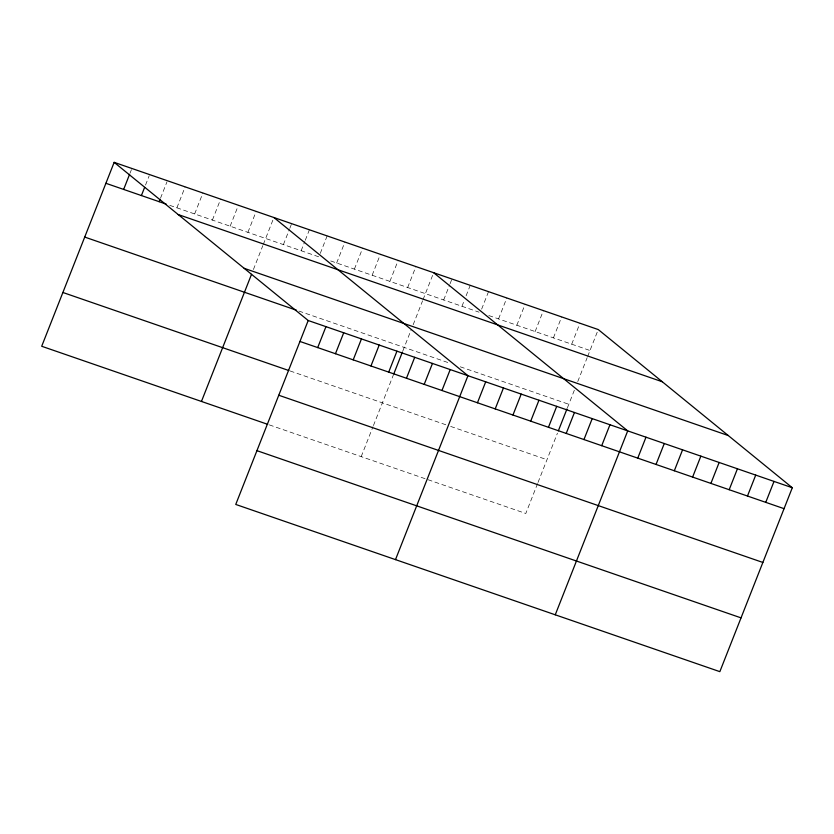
<?xml version="1.0" encoding="UTF-8"?>
<svg xmlns="http://www.w3.org/2000/svg" width="834" height="834" viewBox="0 0 834 834"><rect width="100%" height="100%" fill="white"/><g stroke="black" fill="none" stroke-linecap="round" stroke-linejoin="round"><path stroke-width="0.63" stroke-dasharray="4.17 3.13" d="M130.062 173.128L131.438 169.646M145.523 185.075L149.192 175.776M160.524 198.19L166.946 181.906M176.902 207.812L185.148 186.868M194.656 213.942L202.902 192.998M212.399 220.072L220.656 199.128M230.153 226.202L238.399 205.268M247.906 232.332L256.153 211.398M253.411 269.538L262.825 245.634M263.294 244.445L273.906 217.528M283.404 244.602L289.356 229.475M289.815 228.308L291.65 223.658M301.157 250.732L304.817 241.422M305.275 240.255L309.404 229.788M320.277 253.369L327.147 235.918M336.655 262.991L344.901 242.048M354.408 269.121L362.654 248.178M372.152 275.251L380.398 254.307M389.905 281.381L398.152 260.448M407.659 287.511L415.905 266.578M361.205 456.625L372.975 426.747M373.444 425.559L393.304 375.133M402.853 350.895L411.277 329.503M413.164 324.718L422.577 300.813M423.046 299.625L433.649 272.708M443.688 299.959L449.651 284.842M450.11 283.675L451.945 279.025M461.984 306.276L464.267 300.459M466.102 295.809L470.23 285.343M481.645 309.112L488.516 291.66M498.555 318.911L506.801 297.978M516.84 325.229L525.097 304.285M535.136 331.546L543.382 310.602M553.422 337.864L561.668 316.92M571.707 344.181L579.953 323.238M537.565 483.605L525.795 513.483L268.902 424.746M538.034 482.406L557.446 433.148M567.443 407.743L574.459 389.937M577.754 381.576L587.167 357.671M587.647 356.472L598.249 329.555M169.802 205.362L318.901 256.862M330.733 260.948L479.05 312.177M488.807 315.544L589.992 350.499M298.895 311.051L450.548 363.436M460.305 366.804L568.809 404.281M290.086 370.963L445.783 424.746M450.662 426.424L546.979 459.701"/><path stroke-width="1.25" d="M114.154 162.349L308.205 320.517L235.751 504.445L719.846 671.651L792.3 487.734L598.249 329.555L114.154 162.349L41.7 346.266L267.714 424.339M123.651 189.422L129.604 174.296M141.405 195.552L144.605 187.41M159.148 201.682L160.065 199.357M201.453 401.446L251.524 274.323M317.702 347.59L325.958 326.647M335.456 353.72L343.702 332.776M353.209 359.85L361.456 338.917M370.953 365.98L379.209 345.047M388.707 372.11L396.953 351.177M393.763 373.986L402.395 352.052M406.46 378.25L414.707 357.306M424.204 384.38L432.46 363.436M441.957 390.51L450.204 369.566M395.504 559.624L467.957 375.696L273.906 217.528M477.455 402.77L485.701 381.826M495.208 408.9L503.455 387.956M512.962 415.03L521.208 394.096M530.705 421.16L538.952 400.226M548.459 427.289L556.705 406.356M558.353 430.834L566.995 408.9M566.213 433.43L574.459 412.486M583.956 439.56L592.203 418.616M601.71 445.69L609.956 424.746M555.256 614.804L627.71 430.876L433.649 272.708M637.749 458.137L645.996 437.193M656.035 464.455L664.281 443.511M674.32 470.772L682.566 449.828M692.606 477.09L700.862 456.146M710.902 483.407L719.148 462.463M729.187 489.714L737.433 468.781M747.472 496.032L755.719 475.099M765.758 502.349L774.015 481.416M105.897 183.292L166.247 204.132M178.184 214.547L662.279 381.753M244.164 268.319L728.259 435.536M84.714 237.075L296.529 310.238M308.205 320.517L792.3 487.734M299.959 341.46L784.054 508.667M62.884 292.484L288.908 370.557M278.764 395.243L762.86 562.45M256.945 450.662L741.04 617.869"/></g></svg>
